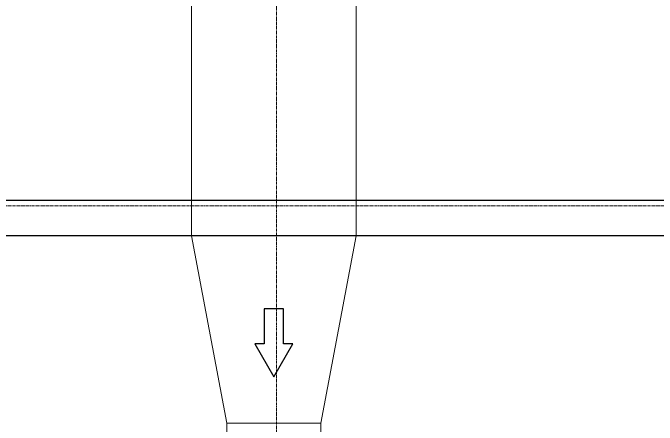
# Model space of a CAD drawing. Header units: inches. Extents: x 86328 to 235202, y 68629 to 184293.
# Drawn here: x 169621 to 172360, y 132511 to 134262 of the extents above; entities that cross this region are included whole.
import ezdxf

# ---------------------------------------------------------------- set-up
doc = ezdxf.new("R2010")
doc.units = ezdxf.units.IN
doc.header["$MEASUREMENT"] = 0
doc.linetypes.add('CENTER', pattern=[2, 1.25, -0.25, 0.25, -0.25])
doc.linetypes.add('HIDDEN', pattern=[0.375, 0.25, -0.125])
doc.layers.add('.5', color=8, linetype='Continuous', lineweight=0)
doc.layers.add('DIM', color=251, linetype='Continuous', lineweight=0)

msp = doc.modelspace()

# ---------------------------------------------------------------- linework, layer by layer
at = {"layer": '.5', "color": 8, "linetype": 'CENTER', "ltscale": 10}
for p, q in [((170741.1, 146226), (170741.1, 122881.3)), ((193391.9, 133442.1), (128877.6, 133442.1))]:
    msp.add_line(p, q, dxfattribs=at)
at = {"color": 8}
for p, q in [((170771, 133004.6), (170690, 133004.6)), ((170690, 133004.6), (170690, 132856.1)), ((170771, 132856.1), (170771, 133004.6)), ((170690, 132856.1), (170649.5, 132856.1)), ((170649.5, 132856.1), (170730.5, 132715.5)), ((170730.5, 132715.5), (170811.5, 132856.1)), ((170811.5, 132856.1), (170771, 132856.1))]:
    msp.add_line(p, q, dxfattribs=at)
at = {"layer": 'DIM', "color": 8, "linetype": 'Continuous', "ltscale": 10}
for p, q in [((170380.5, 134979.6), (170380.5, 133315.4)), ((171080.5, 134979.6), (171080.5, 133315.4)), ((170380.5, 133315.4), (171080.5, 133315.4)), ((170380.5, 133315.4), (170530.5, 132519.2)), ((171080.5, 133315.4), (170930.5, 132519.2)), ((170530.5, 132419.2), (170530.5, 132519.2)), ((170530.5, 132519.2), (170930.5, 132519.2)), ((170930.5, 132519.2), (170930.5, 132419.2))]:
    msp.add_line(p, q, dxfattribs=at)
at = {"layer": 'DIM', "color": 8, "linetype": 'HIDDEN', "lineweight": 25, "ltscale": 10}
for p, q in [((172776.3, 133465.4), (168726.3, 133465.4)), ((186276.3, 133315.4), (150276.3, 133315.4))]:
    msp.add_line(p, q, dxfattribs=at)

doc.saveas('drawing.dxf')
